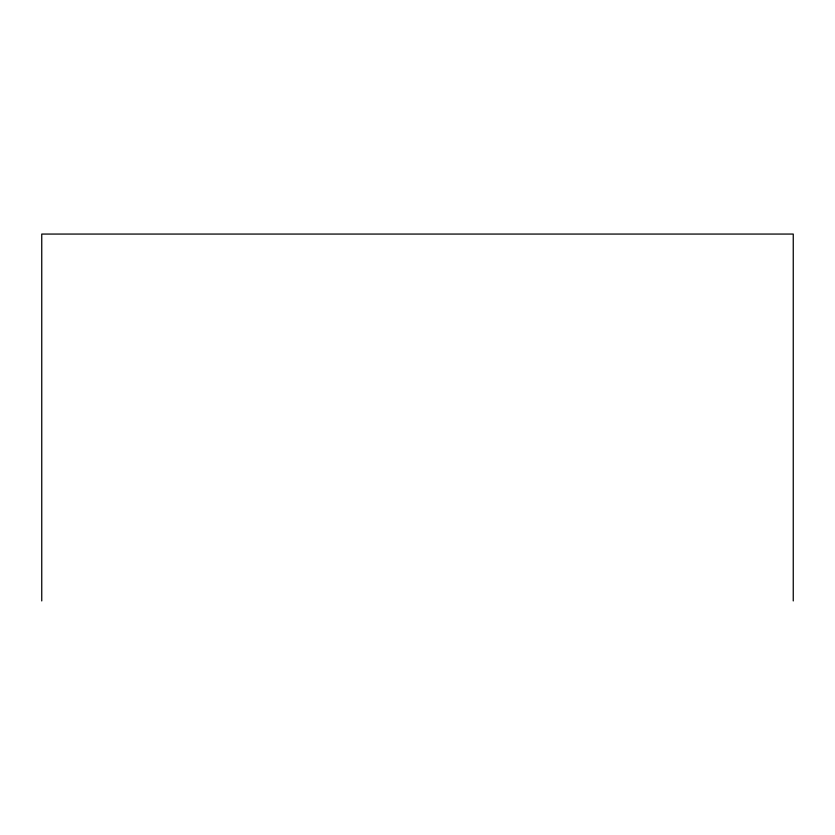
<?xml version="1.0" encoding="UTF-8"?>
<svg xmlns="http://www.w3.org/2000/svg" width="835" height="835" viewBox="0 0 835 835"><rect width="100%" height="100%" fill="white"/><g stroke="black" fill="none" stroke-linecap="round" stroke-linejoin="round"><path stroke-width="1.25" d="M793.25 600.939L793.25 234.061L41.75 234.061L41.75 600.939"/></g></svg>
